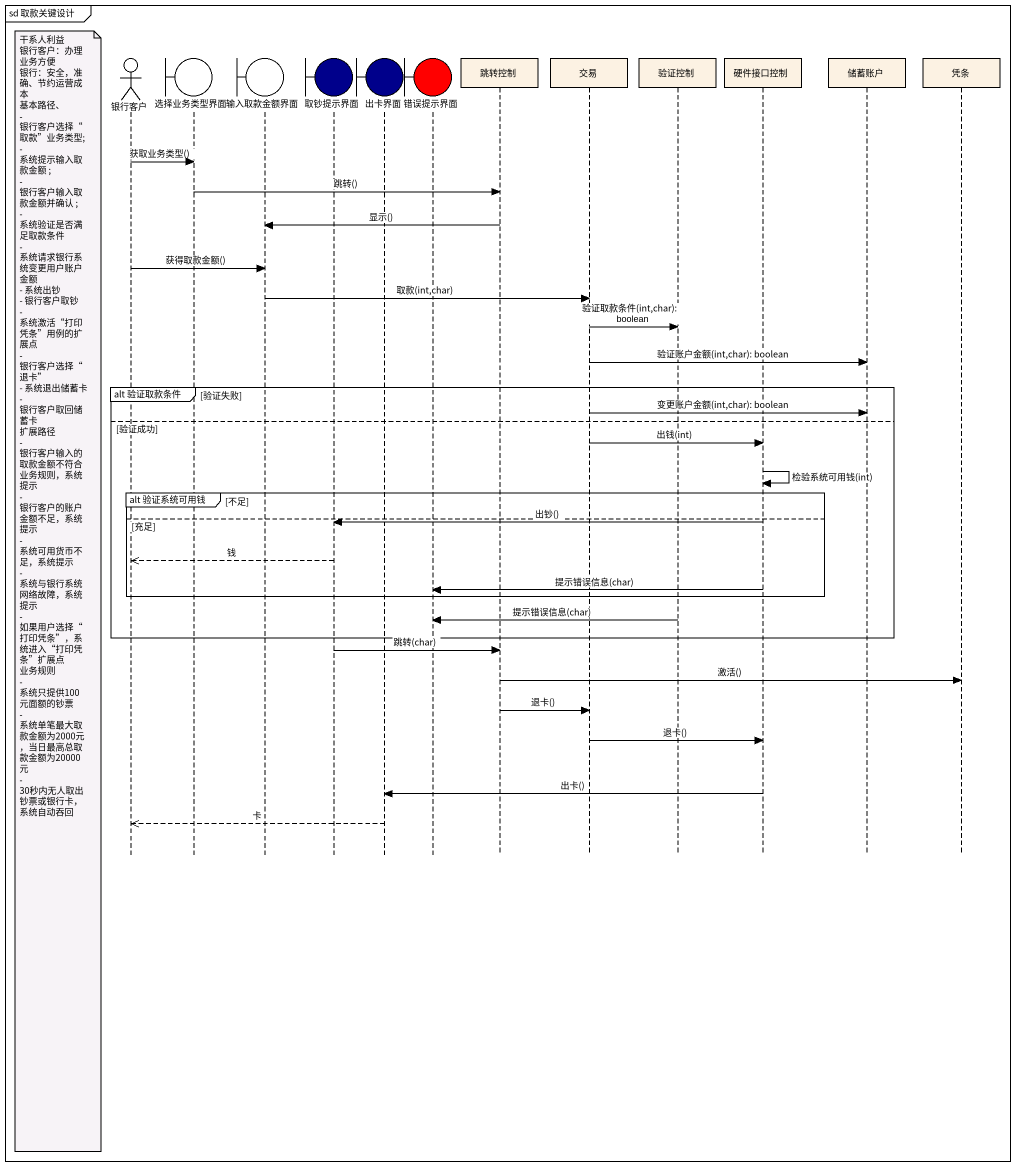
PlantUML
@startuml
mainframe sd 取款关键设计
hide footbox
actor 银行客户
boundary 选择业务类型界面
boundary 输入取款金额界面
boundary 取钞提示界面 #00008B
boundary 出卡界面 #00008B
boundary 错误提示界面 #FF0000
participant 跳转控制
participant 交易
participant 验证控制
participant 硬件接口控制
participant 储蓄账户
participant 凭条

银行客户 -> 选择业务类型界面 : 获取业务类型()
选择业务类型界面 -> 跳转控制 : 跳转()
跳转控制 -> 输入取款金额界面 : 显示()
银行客户 -> 输入取款金额界面 : 获得取款金额()
输入取款金额界面 -> 交易 : 取款(int,char)
交易 -> 验证控制 : 验证取款条件(int,char): boolean
交易 -> 储蓄账户 : 验证账户金额(int,char): boolean
group alt 验证取款条件 [验证失败]
  交易 -> 储蓄账户 : 变更账户金额(int,char): boolean
else 验证成功
  交易 -> 硬件接口控制 : 出钱(int)
  硬件接口控制 -> 硬件接口控制 : 检验系统可用钱(int)
  group alt 验证系统可用钱 [不足]
  else 充足
    硬件接口控制 -> 取钞提示界面 : 出钞()
    取钞提示界面 -->> 银行客户 : 钱
    硬件接口控制 -> 错误提示界面 : 提示错误信息(char)
    note left of 银行客户
      干系人利益
      银行客户：办理业务方便
      银行：安全，准确、节约运营成本
      基本路径、
      - 银行客户选择“取款”业务类型;
      - 系统提示输入取款金额 ;
      - 银行客户输入取款金额并确认 ;
      - 系统验证是否满足取款条件
      - 系统请求银行系统变更用户账户金额
      - 系统出钞
      - 银行客户取钞
      - 系统激活“打印凭条”用例的扩展点
      - 银行客户选择“退卡”
      - 系统退出储蓄卡
      - 银行客户取回储蓄卡
      扩展路径
      - 银行客户输入的取款金额不符合业务规则，系统提示
      - 银行客户的账户金额不足，系统提示
      - 系统可用货币不足，系统提示
      - 系统与银行系统网络故障，系统提示
      - 如果用户选择“打印凭条”，系统进入“打印凭条”扩展点
      业务规则
      - 系统只提供100元面额的钞票
      - 系统单笔最大取款金额为2000元，当日最高总取款金额为20000元
      - 30秒内无人取出钞票或银行卡，系统自动吞回
    end note
  end
  验证控制 -> 错误提示界面 : 提示错误信息(char)
end
取钞提示界面 -> 跳转控制 : 跳转(char)
跳转控制 -> 凭条 : 激活()
跳转控制 -> 交易 : 退卡()
交易 -> 硬件接口控制 : 退卡()
硬件接口控制 -> 出卡界面 : 出卡()
出卡界面 -->> 银行客户 : 卡
@enduml
